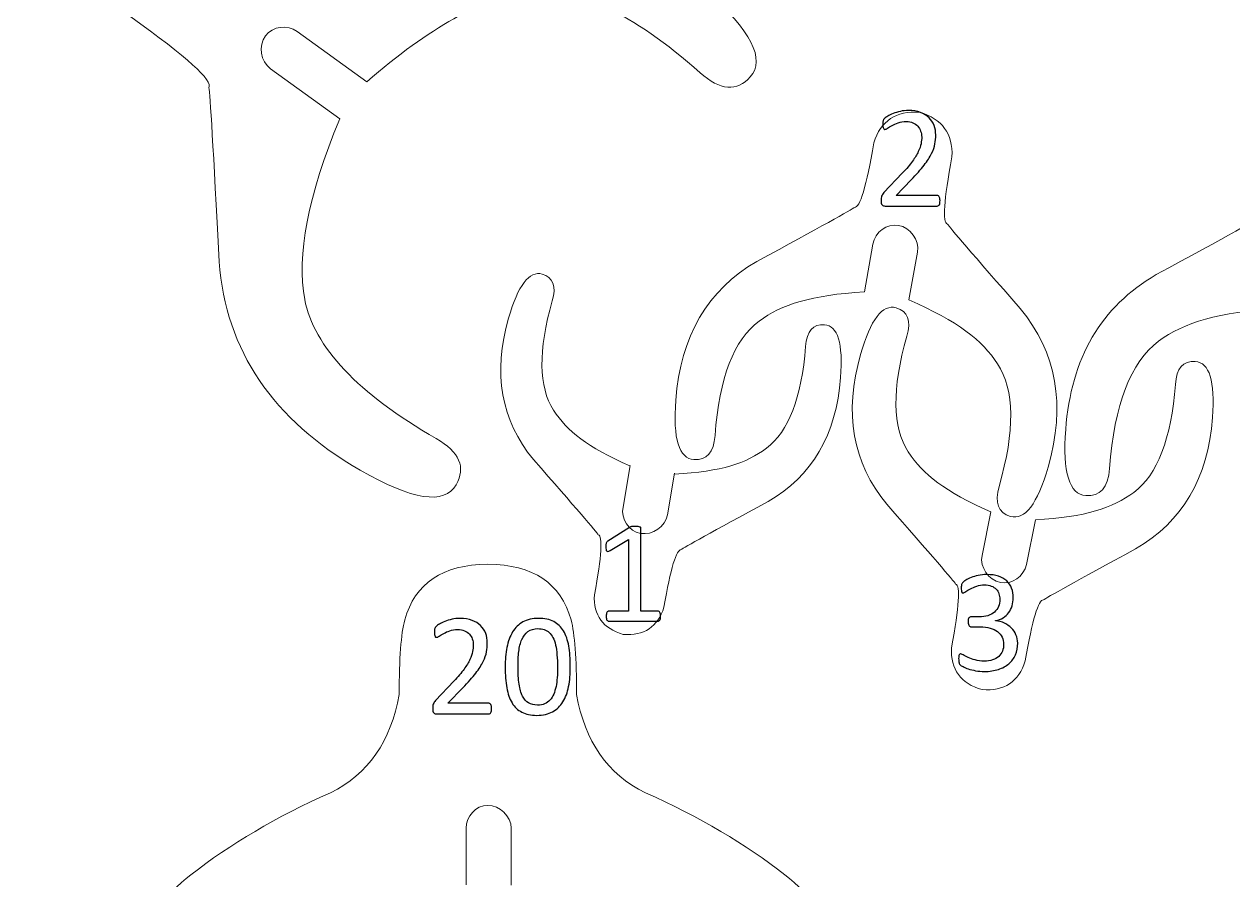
# Model space of a CAD drawing. Header units: inches. Extents: x -2.74 to 3.04, y -4.95 to 0.91.
# Drawn here: x -2.735 to -1.384, y -3.199 to -2.242 of the extents above; entities that cross this region are included whole.
import ezdxf

# ---------------------------------------------------------------- set-up
doc = ezdxf.new("R2010")
doc.units = ezdxf.units.IN
doc.header["$MEASUREMENT"] = 0
doc.layers.add('Layer 1', color=7, linetype='Continuous')

msp = doc.modelspace()

# ---------------------------------------------------------------- linework, layer by layer
at = {"layer": 'Layer 1', "color": 1, "lineweight": 9}
for points, knots in [([(-2.3525, -2.306), (-2.2822, -2.2455), (-2.2226, -2.2121), (-2.1739, -2.2057), (-2.1739, -2.2057), (-2.1199, -2.1986), (-2.0552, -2.2287), (-1.9796, -2.296), (-1.9796, -2.296), (-1.9573, -2.3159), (-1.9386, -2.3175), (-1.9236, -2.3007), (-1.9236, -2.3007), (-1.9062, -2.2811), (-1.9226, -2.2489), (-1.973, -2.2041), (-1.973, -2.2041), (-2.0569, -2.1293), (-2.1473, -2.104), (-2.2441, -2.1281), (-2.2441, -2.1281), (-2.3642, -2.1616), (-2.427, -2.1784), (-2.4323, -2.1787), (-2.4323, -2.1787), (-2.4383, -2.1861), (-2.4726, -2.1668), (-2.5351, -2.121)], [0, 0, 0, 0, 0.142857, 0.142857, 0.142857, 0.142857, 0.285714, 0.285714, 0.285714, 0.285714, 0.428571, 0.428571, 0.428571, 0.428571, 0.571429, 0.571429, 0.571429, 0.571429, 0.714286, 0.714286, 0.714286, 0.714286, 0.857143, 0.857143, 0.857143, 0.857143, 1, 1, 1, 1]), ([(-2.3827, -2.3475), (-2.4183, -2.434), (-2.4312, -2.501), (-2.4218, -2.5495), (-2.4218, -2.5495), (-2.4115, -2.6029), (-2.3624, -2.6549), (-2.2747, -2.7053), (-2.2747, -2.7053), (-2.2487, -2.7202), (-2.2413, -2.7374), (-2.2525, -2.7569), (-2.2525, -2.7569), (-2.2656, -2.7797), (-2.3014, -2.7742), (-2.3598, -2.7406), (-2.3598, -2.7406), (-2.4573, -2.6846), (-2.5099, -2.6069), (-2.5176, -2.5074), (-2.5176, -2.5074), (-2.5238, -2.3828), (-2.5276, -2.318), (-2.529, -2.3129), (-2.529, -2.3129), (-2.524, -2.3048), (-2.5531, -2.2784), (-2.6163, -2.2336)], [0, 0, 0, 0, 0.142857, 0.142857, 0.142857, 0.142857, 0.285714, 0.285714, 0.285714, 0.285714, 0.428571, 0.428571, 0.428571, 0.428571, 0.571429, 0.571429, 0.571429, 0.571429, 0.714286, 0.714286, 0.714286, 0.714286, 0.857143, 0.857143, 0.857143, 0.857143, 1, 1, 1, 1]), ([(-2.3525, -2.306), (-2.3525, -2.306), (-2.4303, -2.25), (-2.4303, -2.25), (-2.4303, -2.25), (-2.4413, -2.2419), (-2.4576, -2.2438), (-2.4656, -2.2548), (-2.4656, -2.2548), (-2.4737, -2.2658), (-2.4712, -2.2834), (-2.4601, -2.2915), (-2.4601, -2.2915), (-2.4601, -2.2915), (-2.3824, -2.3475), (-2.3824, -2.3475)], [0, 0, 0, 0, 0.25, 0.25, 0.25, 0.25, 0.5, 0.5, 0.5, 0.5, 0.75, 0.75, 0.75, 0.75, 1, 1, 1, 1]), ([(-1.7959, -2.5412), (-1.8552, -2.5446), (-1.8886, -2.5552), (-1.9138, -2.5739), (-1.9138, -2.5739), (-1.9418, -2.5946), (-1.9582, -2.6372), (-1.963, -2.7017), (-1.963, -2.7017), (-1.9644, -2.7209), (-1.9723, -2.7299), (-1.9866, -2.7288), (-1.9866, -2.7288), (-2.0033, -2.7276), (-2.0101, -2.7055), (-2.0069, -2.6624), (-2.0069, -2.6624), (-2.0016, -2.5908), (-1.9713, -2.539), (-1.9161, -2.507), (-1.9161, -2.507), (-1.846, -2.469), (-1.8096, -2.4489), (-1.8071, -2.4466), (-1.8071, -2.4466), (-1.801, -2.4473), (-1.7938, -2.4232), (-1.7855, -2.3744)], [0, 0, 0, 0, 0.142857, 0.142857, 0.142857, 0.142857, 0.285714, 0.285714, 0.285714, 0.285714, 0.428571, 0.428571, 0.428571, 0.428571, 0.571429, 0.571429, 0.571429, 0.571429, 0.714286, 0.714286, 0.714286, 0.714286, 0.857143, 0.857143, 0.857143, 0.857143, 1, 1, 1, 1]), ([(-1.3338, -2.5598), (-1.3998, -2.5637), (-1.4391, -2.5755), (-1.4672, -2.5964), (-1.4672, -2.5964), (-1.4983, -2.6195), (-1.5166, -2.667), (-1.5219, -2.7389), (-1.5219, -2.7389), (-1.5235, -2.7602), (-1.5323, -2.7703), (-1.5483, -2.7691), (-1.5483, -2.7691), (-1.5669, -2.7677), (-1.5745, -2.7431), (-1.5709, -2.6951), (-1.5709, -2.6951), (-1.565, -2.6152), (-1.5312, -2.5575), (-1.4697, -2.5219), (-1.4697, -2.5219), (-1.3915, -2.4795), (-1.351, -2.4571), (-1.3482, -2.4546), (-1.3482, -2.4546), (-1.3414, -2.4553), (-1.3334, -2.4285), (-1.3241, -2.3741)], [0, 0, 0, 0, 0.142857, 0.142857, 0.142857, 0.142857, 0.285714, 0.285714, 0.285714, 0.285714, 0.428571, 0.428571, 0.428571, 0.428571, 0.571429, 0.571429, 0.571429, 0.571429, 0.714286, 0.714286, 0.714286, 0.714286, 0.857143, 0.857143, 0.857143, 0.857143, 1, 1, 1, 1]), ([(-1.7462, -2.5501), (-1.6914, -2.574), (-1.6643, -2.5953), (-1.6471, -2.6217), (-1.6471, -2.6217), (-1.628, -2.6509), (-1.6275, -2.6965), (-1.6454, -2.7587), (-1.6454, -2.7587), (-1.6507, -2.7771), (-1.6465, -2.7883), (-1.6326, -2.7923), (-1.6326, -2.7923), (-1.6165, -2.7969), (-1.6025, -2.7785), (-1.5906, -2.7371), (-1.5906, -2.7371), (-1.5706, -2.668), (-1.581, -2.6089), (-1.6217, -2.5598), (-1.6217, -2.5598), (-1.6743, -2.4998), (-1.7013, -2.4683), (-1.703, -2.4653), (-1.703, -2.4653), (-1.7089, -2.4638), (-1.7072, -2.4387), (-1.6981, -2.39)], [0, 0, 0, 0, 0.142857, 0.142857, 0.142857, 0.142857, 0.285714, 0.285714, 0.285714, 0.285714, 0.428571, 0.428571, 0.428571, 0.428571, 0.571429, 0.571429, 0.571429, 0.571429, 0.714286, 0.714286, 0.714286, 0.714286, 0.857143, 0.857143, 0.857143, 0.857143, 1, 1, 1, 1]), ([(-1.7959, -2.5412), (-1.7959, -2.5412), (-1.7864, -2.4876), (-1.7864, -2.4876), (-1.7864, -2.4876), (-1.784, -2.4743), (-1.7712, -2.4644), (-1.7579, -2.4668), (-1.7579, -2.4668), (-1.7446, -2.4691), (-1.7343, -2.4833), (-1.7366, -2.4966), (-1.7366, -2.4966), (-1.7366, -2.4966), (-1.7462, -2.5501), (-1.7462, -2.5501)], [0, 0, 0, 0, 0.25, 0.25, 0.25, 0.25, 0.5, 0.5, 0.5, 0.5, 0.75, 0.75, 0.75, 0.75, 1, 1, 1, 1]), ([(-2.0581, -2.7359), (-2.1065, -2.7147), (-2.1282, -2.6969), (-2.1435, -2.6735), (-2.1435, -2.6735), (-2.1604, -2.6474), (-2.1609, -2.6067), (-2.145, -2.5513), (-2.145, -2.5513), (-2.1402, -2.5349), (-2.144, -2.5249), (-2.1563, -2.5213), (-2.1563, -2.5213), (-2.1707, -2.5172), (-2.1832, -2.5336), (-2.1939, -2.5706), (-2.1939, -2.5706), (-2.2116, -2.6321), (-2.2023, -2.6848), (-2.1661, -2.7286), (-2.1661, -2.7286), (-2.1192, -2.7822), (-2.0951, -2.8102), (-2.0936, -2.8129), (-2.0936, -2.8129), (-2.0884, -2.8142), (-2.0898, -2.8366), (-2.0979, -2.88)], [0, 0, 0, 0, 0.142857, 0.142857, 0.142857, 0.142857, 0.285714, 0.285714, 0.285714, 0.285714, 0.428571, 0.428571, 0.428571, 0.428571, 0.571429, 0.571429, 0.571429, 0.571429, 0.714286, 0.714286, 0.714286, 0.714286, 0.857143, 0.857143, 0.857143, 0.857143, 1, 1, 1, 1]), ([(-1.6546, -2.7873), (-1.7059, -2.7647), (-1.7307, -2.7451), (-1.7469, -2.7202), (-1.7469, -2.7202), (-1.7648, -2.6927), (-1.7654, -2.6495), (-1.7484, -2.5908), (-1.7484, -2.5908), (-1.7434, -2.5734), (-1.7474, -2.5628), (-1.7605, -2.559), (-1.7605, -2.559), (-1.7757, -2.5546), (-1.789, -2.572), (-1.8003, -2.6112), (-1.8003, -2.6112), (-1.8191, -2.6765), (-1.8093, -2.7323), (-1.7708, -2.7787), (-1.7708, -2.7787), (-1.7212, -2.8355), (-1.6956, -2.8652), (-1.694, -2.868), (-1.694, -2.868), (-1.6885, -2.8694), (-1.69, -2.8931), (-1.6986, -2.9392)], [0, 0, 0, 0, 0.142857, 0.142857, 0.142857, 0.142857, 0.285714, 0.285714, 0.285714, 0.285714, 0.428571, 0.428571, 0.428571, 0.428571, 0.571429, 0.571429, 0.571429, 0.571429, 0.714286, 0.714286, 0.714286, 0.714286, 0.857143, 0.857143, 0.857143, 0.857143, 1, 1, 1, 1]), ([(-2.0084, -2.7451), (-1.9551, -2.742), (-1.9282, -2.7329), (-1.9056, -2.7161), (-1.9056, -2.7161), (-1.8807, -2.6976), (-1.8661, -2.6596), (-1.8618, -2.6021), (-1.8618, -2.6021), (-1.8605, -2.585), (-1.8535, -2.577), (-1.8407, -2.5779), (-1.8407, -2.5779), (-1.8258, -2.579), (-1.8198, -2.5988), (-1.8226, -2.6371), (-1.8226, -2.6371), (-1.8274, -2.701), (-1.8544, -2.7472), (-1.9036, -2.7757), (-1.9036, -2.7757), (-1.9661, -2.8096), (-1.9985, -2.8276), (-2.0008, -2.8295), (-2.0008, -2.8295), (-2.0062, -2.8289), (-2.0126, -2.8504), (-2.0201, -2.894)], [0, 0, 0, 0, 0.142857, 0.142857, 0.142857, 0.142857, 0.285714, 0.285714, 0.285714, 0.285714, 0.428571, 0.428571, 0.428571, 0.428571, 0.571429, 0.571429, 0.571429, 0.571429, 0.714286, 0.714286, 0.714286, 0.714286, 0.857143, 0.857143, 0.857143, 0.857143, 1, 1, 1, 1]), ([(-1.6048, -2.7962), (-1.5484, -2.793), (-1.5187, -2.7832), (-1.4948, -2.7654), (-1.4948, -2.7654), (-1.4683, -2.7458), (-1.4529, -2.7055), (-1.4483, -2.6446), (-1.4483, -2.6446), (-1.447, -2.6265), (-1.4395, -2.618), (-1.426, -2.619), (-1.426, -2.619), (-1.4102, -2.6202), (-1.4038, -2.6411), (-1.4068, -2.6817), (-1.4068, -2.6817), (-1.4118, -2.7495), (-1.4405, -2.7984), (-1.4927, -2.8286), (-1.4927, -2.8286), (-1.5589, -2.8646), (-1.5932, -2.8836), (-1.5957, -2.8857), (-1.5957, -2.8857), (-1.6014, -2.885), (-1.6082, -2.9078), (-1.6161, -2.954)], [0, 0, 0, 0, 0.142857, 0.142857, 0.142857, 0.142857, 0.285714, 0.285714, 0.285714, 0.285714, 0.428571, 0.428571, 0.428571, 0.428571, 0.571429, 0.571429, 0.571429, 0.571429, 0.714286, 0.714286, 0.714286, 0.714286, 0.857143, 0.857143, 0.857143, 0.857143, 1, 1, 1, 1]), ([(-2.058, -2.7353), (-2.058, -2.7353), (-2.0659, -2.782), (-2.0659, -2.782), (-2.0659, -2.782), (-2.0683, -2.7953), (-2.0596, -2.809), (-2.0463, -2.8113), (-2.0463, -2.8113), (-2.033, -2.8136), (-2.0185, -2.8038), (-2.0161, -2.7905), (-2.0161, -2.7905), (-2.0161, -2.7905), (-2.0082, -2.7438), (-2.0082, -2.7438)], [0, 0, 0, 0, 0.25, 0.25, 0.25, 0.25, 0.5, 0.5, 0.5, 0.5, 0.75, 0.75, 0.75, 0.75, 1, 1, 1, 1]), ([(-1.6048, -2.7962), (-1.6048, -2.7962), (-1.6149, -2.8461), (-1.6149, -2.8461), (-1.6149, -2.8461), (-1.6176, -2.8593), (-1.6306, -2.869), (-1.6439, -2.8663), (-1.6439, -2.8663), (-1.6571, -2.8637), (-1.6671, -2.8493), (-1.6645, -2.836), (-1.6645, -2.836), (-1.6645, -2.836), (-1.6546, -2.7873), (-1.6546, -2.7873)], [0, 0, 0, 0, 0.25, 0.25, 0.25, 0.25, 0.5, 0.5, 0.5, 0.5, 0.75, 0.75, 0.75, 0.75, 1, 1, 1, 1]), ([(-2.3162, -2.9915), (-2.3162, -2.9512), (-2.3141, -2.9234), (-2.3099, -2.9082), (-2.3099, -2.9082), (-2.2986, -2.8672), (-2.2678, -2.8464), (-2.217, -2.8457)], [0, 0, 0, 0, 0.5, 0.5, 0.5, 0.5, 1, 1, 1, 1]), ([(-2.1178, -2.9915), (-2.1178, -2.9512), (-2.1198, -2.9234), (-2.124, -2.9082), (-2.124, -2.9082), (-2.1353, -2.8672), (-2.1661, -2.8464), (-2.217, -2.8457)], [0, 0, 0, 0, 0.5, 0.5, 0.5, 0.5, 1, 1, 1, 1]), ([(-2.549, -3.1932), (-2.5054, -3.159), (-2.4535, -3.1285), (-2.393, -3.1014), (-2.393, -3.1014), (-2.3508, -3.0805), (-2.3252, -3.0438), (-2.3162, -2.9915)], [0, 0, 0, 0, 0.5, 0.5, 0.5, 0.5, 1, 1, 1, 1]), ([(-1.885, -3.1932), (-1.9285, -3.159), (-1.9805, -3.1285), (-2.0409, -3.1014), (-2.0409, -3.1014), (-2.0832, -3.0805), (-2.1088, -3.0438), (-2.1178, -2.9915)], [0, 0, 0, 0, 0.5, 0.5, 0.5, 0.5, 1, 1, 1, 1]), ([(-2.2414, -3.2046), (-2.2414, -3.2046), (-2.2414, -3.1412), (-2.2414, -3.1412), (-2.2414, -3.1412), (-2.2415, -3.1277), (-2.2306, -3.1157), (-2.2171, -3.1156), (-2.2171, -3.1156), (-2.2036, -3.1156), (-2.191, -3.1277), (-2.1909, -3.1412), (-2.1909, -3.1412), (-2.1909, -3.1412), (-2.1909, -3.2048), (-2.1909, -3.2048)], [0, 0, 0, 0, 0.25, 0.25, 0.25, 0.25, 0.5, 0.5, 0.5, 0.5, 0.75, 0.75, 0.75, 0.75, 1, 1, 1, 1]), ([(-2.4792, -4.5649), (-2.58, -4.413), (-2.6514, -4.2314), (-2.6934, -4.0201), (-2.6934, -4.0201), (-2.7355, -3.8088), (-2.7334, -3.6196), (-2.6873, -3.4525), (-2.6873, -3.4525), (-2.6517, -3.3233), (-2.6056, -3.2369), (-2.549, -3.1932)], [0, 0, 0, 0, 0.333333, 0.333333, 0.333333, 0.333333, 0.666667, 0.666667, 0.666667, 0.666667, 1, 1, 1, 1]), ([(-1.9547, -4.5649), (-1.854, -4.413), (-1.7826, -4.2314), (-1.7405, -4.0201), (-1.7405, -4.0201), (-1.6985, -3.8088), (-1.7005, -3.6196), (-1.7466, -3.4525), (-1.7466, -3.4525), (-1.7822, -3.3233), (-1.8284, -3.2369), (-1.885, -3.1932)], [0, 0, 0, 0, 0.333333, 0.333333, 0.333333, 0.333333, 0.666667, 0.666667, 0.666667, 0.666667, 1, 1, 1, 1])]:
    msp.add_open_spline(points, degree=3, knots=knots, dxfattribs=at)
for points in [[(-1.7855, -2.3744), (-1.7776, -2.3497), (-1.7606, -2.3384), (-1.7343, -2.3403)], [(-1.6981, -2.39), (-1.6969, -2.3642), (-1.709, -2.3476), (-1.7343, -2.3403)], [(-2.0979, -2.88), (-2.099, -2.903), (-2.0883, -2.9178), (-2.0657, -2.9243)], [(-2.0201, -2.894), (-2.0271, -2.9159), (-2.0423, -2.9261), (-2.0657, -2.9243)], [(-1.6986, -2.9392), (-1.6998, -2.9636), (-1.6884, -2.9792), (-1.6644, -2.9861)], [(-1.6161, -2.954), (-1.6235, -2.9773), (-1.6396, -2.988), (-1.6644, -2.9861)]]:
    msp.add_open_spline(points, degree=3, dxfattribs=at)
at = {"layer": 'Layer 1'}
for points, knots in [([(-1.7114, -2.4391), (-1.7114, -2.44), (-1.7115, -2.4409), (-1.7116, -2.4417), (-1.7116, -2.4417), (-1.7117, -2.4424), (-1.7119, -2.4431), (-1.7122, -2.4436), (-1.7122, -2.4436), (-1.7124, -2.4441), (-1.7127, -2.4445), (-1.7132, -2.4447), (-1.7132, -2.4447), (-1.7136, -2.445), (-1.714, -2.4451), (-1.7145, -2.4451), (-1.7145, -2.4451), (-1.7145, -2.4451), (-1.7727, -2.4451), (-1.7727, -2.4451), (-1.7727, -2.4451), (-1.7734, -2.4451), (-1.7741, -2.445), (-1.7747, -2.4448), (-1.7747, -2.4448), (-1.7752, -2.4446), (-1.7757, -2.4443), (-1.7762, -2.4439), (-1.7762, -2.4439), (-1.7766, -2.4434), (-1.7769, -2.4428), (-1.7771, -2.442), (-1.7771, -2.442), (-1.7772, -2.4412), (-1.7773, -2.4402), (-1.7773, -2.439), (-1.7773, -2.439), (-1.7773, -2.4379), (-1.7773, -2.437), (-1.7772, -2.4362), (-1.7772, -2.4362), (-1.7771, -2.4353), (-1.7769, -2.4346), (-1.7767, -2.434), (-1.7767, -2.434), (-1.7764, -2.4334), (-1.7761, -2.4327), (-1.7757, -2.4321), (-1.7757, -2.4321), (-1.7752, -2.4315), (-1.7747, -2.4308), (-1.7741, -2.4301), (-1.7741, -2.4301), (-1.7741, -2.4301), (-1.7536, -2.4085), (-1.7536, -2.4085), (-1.7536, -2.4085), (-1.7489, -2.4035), (-1.7451, -2.399), (-1.7423, -2.395), (-1.7423, -2.395), (-1.7394, -2.3911), (-1.7372, -2.3875), (-1.7357, -2.3842), (-1.7357, -2.3842), (-1.7342, -2.381), (-1.7331, -2.378), (-1.7327, -2.3754), (-1.7327, -2.3754), (-1.7322, -2.3727), (-1.7319, -2.3702), (-1.7319, -2.3679), (-1.7319, -2.3679), (-1.7319, -2.3655), (-1.7323, -2.3633), (-1.7331, -2.3612), (-1.7331, -2.3612), (-1.7338, -2.3592), (-1.7349, -2.3573), (-1.7364, -2.3557), (-1.7364, -2.3557), (-1.7378, -2.3542), (-1.7396, -2.3529), (-1.7418, -2.352), (-1.7418, -2.352), (-1.7439, -2.3511), (-1.7464, -2.3506), (-1.7492, -2.3506), (-1.7492, -2.3506), (-1.7526, -2.3506), (-1.7555, -2.3511), (-1.7582, -2.352), (-1.7582, -2.352), (-1.7608, -2.3529), (-1.7631, -2.3539), (-1.7651, -2.355), (-1.7651, -2.355), (-1.7671, -2.3561), (-1.7687, -2.3571), (-1.7701, -2.358), (-1.7701, -2.358), (-1.7714, -2.3589), (-1.7724, -2.3594), (-1.773, -2.3594), (-1.773, -2.3594), (-1.7734, -2.3594), (-1.7737, -2.3593), (-1.774, -2.3591), (-1.774, -2.3591), (-1.7743, -2.3589), (-1.7746, -2.3585), (-1.7748, -2.358), (-1.7748, -2.358), (-1.775, -2.3575), (-1.7751, -2.3569), (-1.7752, -2.3561), (-1.7752, -2.3561), (-1.7753, -2.3553), (-1.7754, -2.3543), (-1.7754, -2.3531), (-1.7754, -2.3531), (-1.7754, -2.3523), (-1.7754, -2.3516), (-1.7753, -2.351), (-1.7753, -2.351), (-1.7752, -2.3504), (-1.7751, -2.3499), (-1.775, -2.3495), (-1.775, -2.3495), (-1.7749, -2.349), (-1.7747, -2.3486), (-1.7745, -2.3483), (-1.7745, -2.3483), (-1.7743, -2.3479), (-1.7738, -2.3474), (-1.7732, -2.3468), (-1.7732, -2.3468), (-1.7725, -2.3463), (-1.7714, -2.3455), (-1.7698, -2.3445), (-1.7698, -2.3445), (-1.7682, -2.3435), (-1.7662, -2.3426), (-1.7638, -2.3416), (-1.7638, -2.3416), (-1.7614, -2.3407), (-1.7587, -2.3399), (-1.7558, -2.3392), (-1.7558, -2.3392), (-1.7529, -2.3386), (-1.7499, -2.3382), (-1.7467, -2.3382), (-1.7467, -2.3382), (-1.7416, -2.3382), (-1.7371, -2.339), (-1.7333, -2.3404), (-1.7333, -2.3404), (-1.7294, -2.3419), (-1.7263, -2.3438), (-1.7237, -2.3463), (-1.7237, -2.3463), (-1.7212, -2.3488), (-1.7193, -2.3517), (-1.7181, -2.355), (-1.7181, -2.355), (-1.7168, -2.3583), (-1.7162, -2.3619), (-1.7162, -2.3656), (-1.7162, -2.3656), (-1.7162, -2.369), (-1.7165, -2.3723), (-1.7171, -2.3757), (-1.7171, -2.3757), (-1.7177, -2.379), (-1.719, -2.3826), (-1.7209, -2.3865), (-1.7209, -2.3865), (-1.7228, -2.3904), (-1.7256, -2.3947), (-1.7292, -2.3994), (-1.7292, -2.3994), (-1.7329, -2.4042), (-1.7377, -2.4096), (-1.7437, -2.4158), (-1.7437, -2.4158), (-1.7437, -2.4158), (-1.7604, -2.4332), (-1.7604, -2.4332), (-1.7604, -2.4332), (-1.7604, -2.4332), (-1.7146, -2.4332), (-1.7146, -2.4332), (-1.7146, -2.4332), (-1.7142, -2.4332), (-1.7137, -2.4334), (-1.7133, -2.4336), (-1.7133, -2.4336), (-1.7129, -2.4338), (-1.7126, -2.4342), (-1.7123, -2.4347), (-1.7123, -2.4347), (-1.712, -2.4352), (-1.7117, -2.4358), (-1.7116, -2.4365), (-1.7116, -2.4365), (-1.7115, -2.4372), (-1.7114, -2.4381), (-1.7114, -2.4391)], [0, 0, 0, 0, 0.019231, 0.019231, 0.019231, 0.019231, 0.038462, 0.038462, 0.038462, 0.038462, 0.057692, 0.057692, 0.057692, 0.057692, 0.076923, 0.076923, 0.076923, 0.076923, 0.096154, 0.096154, 0.096154, 0.096154, 0.115385, 0.115385, 0.115385, 0.115385, 0.134615, 0.134615, 0.134615, 0.134615, 0.153846, 0.153846, 0.153846, 0.153846, 0.173077, 0.173077, 0.173077, 0.173077, 0.192308, 0.192308, 0.192308, 0.192308, 0.211538, 0.211538, 0.211538, 0.211538, 0.230769, 0.230769, 0.230769, 0.230769, 0.25, 0.25, 0.25, 0.25, 0.269231, 0.269231, 0.269231, 0.269231, 0.288462, 0.288462, 0.288462, 0.288462, 0.307692, 0.307692, 0.307692, 0.307692, 0.326923, 0.326923, 0.326923, 0.326923, 0.346154, 0.346154, 0.346154, 0.346154, 0.365385, 0.365385, 0.365385, 0.365385, 0.384615, 0.384615, 0.384615, 0.384615, 0.403846, 0.403846, 0.403846, 0.403846, 0.423077, 0.423077, 0.423077, 0.423077, 0.442308, 0.442308, 0.442308, 0.442308, 0.461538, 0.461538, 0.461538, 0.461538, 0.480769, 0.480769, 0.480769, 0.480769, 0.5, 0.5, 0.5, 0.5, 0.519231, 0.519231, 0.519231, 0.519231, 0.538462, 0.538462, 0.538462, 0.538462, 0.557692, 0.557692, 0.557692, 0.557692, 0.576923, 0.576923, 0.576923, 0.576923, 0.596154, 0.596154, 0.596154, 0.596154, 0.615385, 0.615385, 0.615385, 0.615385, 0.634615, 0.634615, 0.634615, 0.634615, 0.653846, 0.653846, 0.653846, 0.653846, 0.673077, 0.673077, 0.673077, 0.673077, 0.692308, 0.692308, 0.692308, 0.692308, 0.711538, 0.711538, 0.711538, 0.711538, 0.730769, 0.730769, 0.730769, 0.730769, 0.75, 0.75, 0.75, 0.75, 0.769231, 0.769231, 0.769231, 0.769231, 0.788462, 0.788462, 0.788462, 0.788462, 0.807692, 0.807692, 0.807692, 0.807692, 0.826923, 0.826923, 0.826923, 0.826923, 0.846154, 0.846154, 0.846154, 0.846154, 0.865385, 0.865385, 0.865385, 0.865385, 0.884615, 0.884615, 0.884615, 0.884615, 0.903846, 0.903846, 0.903846, 0.903846, 0.923077, 0.923077, 0.923077, 0.923077, 0.942308, 0.942308, 0.942308, 0.942308, 0.961538, 0.961538, 0.961538, 0.961538, 0.980769, 0.980769, 0.980769, 0.980769, 1, 1, 1, 1]), ([(-2.0239, -2.9041), (-2.0239, -2.9051), (-2.0239, -2.906), (-2.0241, -2.9067), (-2.0241, -2.9067), (-2.0243, -2.9074), (-2.0245, -2.9079), (-2.0247, -2.9084), (-2.0247, -2.9084), (-2.025, -2.9088), (-2.0253, -2.9091), (-2.0257, -2.9093), (-2.0257, -2.9093), (-2.0261, -2.9095), (-2.0264, -2.9096), (-2.0268, -2.9096), (-2.0268, -2.9096), (-2.0268, -2.9096), (-2.0818, -2.9096), (-2.0818, -2.9096), (-2.0818, -2.9096), (-2.0822, -2.9096), (-2.0825, -2.9095), (-2.0829, -2.9093), (-2.0829, -2.9093), (-2.0832, -2.9091), (-2.0835, -2.9088), (-2.0838, -2.9084), (-2.0838, -2.9084), (-2.0841, -2.9079), (-2.0843, -2.9074), (-2.0845, -2.9067), (-2.0845, -2.9067), (-2.0847, -2.906), (-2.0847, -2.9051), (-2.0847, -2.9041), (-2.0847, -2.9041), (-2.0847, -2.9031), (-2.0847, -2.9022), (-2.0845, -2.9016), (-2.0845, -2.9016), (-2.0843, -2.9009), (-2.0841, -2.9003), (-2.0839, -2.8998), (-2.0839, -2.8998), (-2.0836, -2.8993), (-2.0833, -2.899), (-2.083, -2.8987), (-2.083, -2.8987), (-2.0826, -2.8985), (-2.0822, -2.8984), (-2.0818, -2.8984), (-2.0818, -2.8984), (-2.0818, -2.8984), (-2.0598, -2.8984), (-2.0598, -2.8984), (-2.0598, -2.8984), (-2.0598, -2.8984), (-2.0598, -2.8183), (-2.0598, -2.8183), (-2.0598, -2.8183), (-2.0598, -2.8183), (-2.0802, -2.8304), (-2.0802, -2.8304), (-2.0802, -2.8304), (-2.0812, -2.831), (-2.082, -2.8313), (-2.0827, -2.8314), (-2.0827, -2.8314), (-2.0833, -2.8315), (-2.0838, -2.8314), (-2.0842, -2.831), (-2.0842, -2.831), (-2.0846, -2.8307), (-2.0848, -2.8301), (-2.0849, -2.8293), (-2.0849, -2.8293), (-2.0851, -2.8285), (-2.0851, -2.8274), (-2.0851, -2.8262), (-2.0851, -2.8262), (-2.0851, -2.8253), (-2.0851, -2.8245), (-2.085, -2.8238), (-2.085, -2.8238), (-2.0849, -2.8232), (-2.0848, -2.8226), (-2.0847, -2.8222), (-2.0847, -2.8222), (-2.0845, -2.8218), (-2.0842, -2.8214), (-2.084, -2.8211), (-2.084, -2.8211), (-2.0837, -2.8207), (-2.0833, -2.8204), (-2.0828, -2.8201), (-2.0828, -2.8201), (-2.0828, -2.8201), (-2.0585, -2.8046), (-2.0585, -2.8046), (-2.0585, -2.8046), (-2.0583, -2.8044), (-2.0581, -2.8042), (-2.0577, -2.8041), (-2.0577, -2.8041), (-2.0574, -2.804), (-2.057, -2.8039), (-2.0565, -2.8038), (-2.0565, -2.8038), (-2.056, -2.8037), (-2.0554, -2.8036), (-2.0548, -2.8036), (-2.0548, -2.8036), (-2.0541, -2.8036), (-2.0533, -2.8036), (-2.0524, -2.8036), (-2.0524, -2.8036), (-2.0511, -2.8036), (-2.05, -2.8036), (-2.0491, -2.8037), (-2.0491, -2.8037), (-2.0482, -2.8038), (-2.0476, -2.804), (-2.0471, -2.8042), (-2.0471, -2.8042), (-2.0466, -2.8044), (-2.0462, -2.8046), (-2.0461, -2.8049), (-2.0461, -2.8049), (-2.0459, -2.8052), (-2.0458, -2.8055), (-2.0458, -2.8059), (-2.0458, -2.8059), (-2.0458, -2.8059), (-2.0458, -2.8984), (-2.0458, -2.8984), (-2.0458, -2.8984), (-2.0458, -2.8984), (-2.0268, -2.8984), (-2.0268, -2.8984), (-2.0268, -2.8984), (-2.0264, -2.8984), (-2.0259, -2.8985), (-2.0256, -2.8987), (-2.0256, -2.8987), (-2.0252, -2.899), (-2.0249, -2.8993), (-2.0246, -2.8998), (-2.0246, -2.8998), (-2.0244, -2.9003), (-2.0242, -2.9009), (-2.0241, -2.9016), (-2.0241, -2.9016), (-2.0239, -2.9022), (-2.0239, -2.9031), (-2.0239, -2.9041)], [0, 0, 0, 0, 0.025641, 0.025641, 0.025641, 0.025641, 0.051282, 0.051282, 0.051282, 0.051282, 0.076923, 0.076923, 0.076923, 0.076923, 0.102564, 0.102564, 0.102564, 0.102564, 0.128205, 0.128205, 0.128205, 0.128205, 0.153846, 0.153846, 0.153846, 0.153846, 0.179487, 0.179487, 0.179487, 0.179487, 0.205128, 0.205128, 0.205128, 0.205128, 0.230769, 0.230769, 0.230769, 0.230769, 0.25641, 0.25641, 0.25641, 0.25641, 0.282051, 0.282051, 0.282051, 0.282051, 0.307692, 0.307692, 0.307692, 0.307692, 0.333333, 0.333333, 0.333333, 0.333333, 0.358974, 0.358974, 0.358974, 0.358974, 0.384615, 0.384615, 0.384615, 0.384615, 0.410256, 0.410256, 0.410256, 0.410256, 0.435897, 0.435897, 0.435897, 0.435897, 0.461538, 0.461538, 0.461538, 0.461538, 0.487179, 0.487179, 0.487179, 0.487179, 0.512821, 0.512821, 0.512821, 0.512821, 0.538462, 0.538462, 0.538462, 0.538462, 0.564103, 0.564103, 0.564103, 0.564103, 0.589744, 0.589744, 0.589744, 0.589744, 0.615385, 0.615385, 0.615385, 0.615385, 0.641026, 0.641026, 0.641026, 0.641026, 0.666667, 0.666667, 0.666667, 0.666667, 0.692308, 0.692308, 0.692308, 0.692308, 0.717949, 0.717949, 0.717949, 0.717949, 0.74359, 0.74359, 0.74359, 0.74359, 0.769231, 0.769231, 0.769231, 0.769231, 0.794872, 0.794872, 0.794872, 0.794872, 0.820513, 0.820513, 0.820513, 0.820513, 0.846154, 0.846154, 0.846154, 0.846154, 0.871795, 0.871795, 0.871795, 0.871795, 0.897436, 0.897436, 0.897436, 0.897436, 0.923077, 0.923077, 0.923077, 0.923077, 0.948718, 0.948718, 0.948718, 0.948718, 0.974359, 0.974359, 0.974359, 0.974359, 1, 1, 1, 1]), ([(-1.6246, -2.9341), (-1.6246, -2.9389), (-1.6255, -2.9433), (-1.6272, -2.9472), (-1.6272, -2.9472), (-1.6289, -2.9511), (-1.6313, -2.9544), (-1.6344, -2.9571), (-1.6344, -2.9571), (-1.6376, -2.9599), (-1.6415, -2.962), (-1.6461, -2.9635), (-1.6461, -2.9635), (-1.6507, -2.965), (-1.6559, -2.9658), (-1.6617, -2.9658), (-1.6617, -2.9658), (-1.6652, -2.9658), (-1.6685, -2.9655), (-1.6716, -2.9649), (-1.6716, -2.9649), (-1.6746, -2.9643), (-1.6774, -2.9637), (-1.6798, -2.9629), (-1.6798, -2.9629), (-1.6821, -2.9621), (-1.6841, -2.9613), (-1.6857, -2.9604), (-1.6857, -2.9604), (-1.6873, -2.9596), (-1.6883, -2.959), (-1.6886, -2.9586), (-1.6886, -2.9586), (-1.6891, -2.9582), (-1.6894, -2.9579), (-1.6896, -2.9575), (-1.6896, -2.9575), (-1.6898, -2.9571), (-1.69, -2.9566), (-1.6902, -2.9561), (-1.6902, -2.9561), (-1.6903, -2.9555), (-1.6905, -2.9549), (-1.6905, -2.9541), (-1.6905, -2.9541), (-1.6906, -2.9533), (-1.6906, -2.9523), (-1.6906, -2.9512), (-1.6906, -2.9512), (-1.6906, -2.9492), (-1.6905, -2.9479), (-1.6901, -2.9471), (-1.6901, -2.9471), (-1.6897, -2.9464), (-1.6892, -2.946), (-1.6885, -2.946), (-1.6885, -2.946), (-1.688, -2.946), (-1.687, -2.9464), (-1.6856, -2.9473), (-1.6856, -2.9473), (-1.6841, -2.9482), (-1.6823, -2.9491), (-1.68, -2.9501), (-1.68, -2.9501), (-1.6778, -2.9511), (-1.6751, -2.9521), (-1.6721, -2.9529), (-1.6721, -2.9529), (-1.6691, -2.9538), (-1.6658, -2.9542), (-1.6621, -2.9542), (-1.6621, -2.9542), (-1.6585, -2.9542), (-1.6554, -2.9537), (-1.6526, -2.9528), (-1.6526, -2.9528), (-1.6499, -2.9519), (-1.6476, -2.9506), (-1.6458, -2.9489), (-1.6458, -2.9489), (-1.644, -2.9472), (-1.6426, -2.9452), (-1.6417, -2.9429), (-1.6417, -2.9429), (-1.6407, -2.9406), (-1.6403, -2.9381), (-1.6403, -2.9354), (-1.6403, -2.9354), (-1.6403, -2.9324), (-1.6409, -2.9297), (-1.642, -2.9274), (-1.642, -2.9274), (-1.6432, -2.925), (-1.6449, -2.9229), (-1.6471, -2.9212), (-1.6471, -2.9212), (-1.6494, -2.9194), (-1.6522, -2.9181), (-1.6555, -2.9172), (-1.6555, -2.9172), (-1.6587, -2.9162), (-1.6625, -2.9158), (-1.6666, -2.9158), (-1.6666, -2.9158), (-1.6666, -2.9158), (-1.6766, -2.9158), (-1.6766, -2.9158), (-1.6766, -2.9158), (-1.6771, -2.9158), (-1.6775, -2.9157), (-1.6779, -2.9155), (-1.6779, -2.9155), (-1.6783, -2.9153), (-1.6787, -2.915), (-1.679, -2.9146), (-1.679, -2.9146), (-1.6793, -2.9141), (-1.6795, -2.9136), (-1.6797, -2.9129), (-1.6797, -2.9129), (-1.6799, -2.9122), (-1.68, -2.9112), (-1.68, -2.9101), (-1.68, -2.9101), (-1.68, -2.9091), (-1.6799, -2.9082), (-1.6798, -2.9075), (-1.6798, -2.9075), (-1.6796, -2.9069), (-1.6794, -2.9063), (-1.6791, -2.9059), (-1.6791, -2.9059), (-1.6788, -2.9055), (-1.6784, -2.9052), (-1.678, -2.905), (-1.678, -2.905), (-1.6776, -2.9048), (-1.6772, -2.9047), (-1.6767, -2.9047), (-1.6767, -2.9047), (-1.6767, -2.9047), (-1.6675, -2.9047), (-1.6675, -2.9047), (-1.6675, -2.9047), (-1.664, -2.9047), (-1.6608, -2.9043), (-1.6579, -2.9034), (-1.6579, -2.9034), (-1.6551, -2.9024), (-1.6526, -2.9011), (-1.6506, -2.8994), (-1.6506, -2.8994), (-1.6487, -2.8976), (-1.6471, -2.8956), (-1.6461, -2.8931), (-1.6461, -2.8931), (-1.645, -2.8907), (-1.6445, -2.888), (-1.6445, -2.885), (-1.6445, -2.885), (-1.6445, -2.8829), (-1.6449, -2.8808), (-1.6456, -2.8788), (-1.6456, -2.8788), (-1.6463, -2.8768), (-1.6473, -2.8751), (-1.6487, -2.8736), (-1.6487, -2.8736), (-1.6501, -2.8722), (-1.652, -2.871), (-1.6541, -2.8702), (-1.6541, -2.8702), (-1.6563, -2.8693), (-1.6589, -2.8689), (-1.6618, -2.8689), (-1.6618, -2.8689), (-1.6649, -2.8689), (-1.6678, -2.8694), (-1.6704, -2.8704), (-1.6704, -2.8704), (-1.6731, -2.8713), (-1.6754, -2.8723), (-1.6775, -2.8734), (-1.6775, -2.8734), (-1.6795, -2.8745), (-1.6812, -2.8755), (-1.6826, -2.8764), (-1.6826, -2.8764), (-1.684, -2.8774), (-1.6849, -2.8779), (-1.6855, -2.8779), (-1.6855, -2.8779), (-1.6858, -2.8779), (-1.6862, -2.8778), (-1.6865, -2.8777), (-1.6865, -2.8777), (-1.6868, -2.8775), (-1.687, -2.8773), (-1.6872, -2.8769), (-1.6872, -2.8769), (-1.6874, -2.8764), (-1.6875, -2.8759), (-1.6876, -2.8751), (-1.6876, -2.8751), (-1.6877, -2.8744), (-1.6877, -2.8734), (-1.6877, -2.8722), (-1.6877, -2.8722), (-1.6877, -2.8714), (-1.6877, -2.8707), (-1.6876, -2.8701), (-1.6876, -2.8701), (-1.6876, -2.8695), (-1.6875, -2.8689), (-1.6873, -2.8685), (-1.6873, -2.8685), (-1.6871, -2.868), (-1.687, -2.8676), (-1.6868, -2.8672), (-1.6868, -2.8672), (-1.6865, -2.8668), (-1.6862, -2.8664), (-1.6856, -2.8659), (-1.6856, -2.8659), (-1.6851, -2.8654), (-1.6841, -2.8646), (-1.6825, -2.8636), (-1.6825, -2.8636), (-1.681, -2.8627), (-1.679, -2.8617), (-1.6767, -2.8607), (-1.6767, -2.8607), (-1.6744, -2.8598), (-1.6717, -2.859), (-1.6687, -2.8583), (-1.6687, -2.8583), (-1.6657, -2.8577), (-1.6625, -2.8574), (-1.659, -2.8574), (-1.659, -2.8574), (-1.6541, -2.8574), (-1.6498, -2.858), (-1.6461, -2.8592), (-1.6461, -2.8592), (-1.6425, -2.8605), (-1.6394, -2.8622), (-1.6369, -2.8645), (-1.6369, -2.8645), (-1.6344, -2.8668), (-1.6326, -2.8695), (-1.6314, -2.8727), (-1.6314, -2.8727), (-1.6301, -2.8759), (-1.6295, -2.8794), (-1.6295, -2.8832), (-1.6295, -2.8832), (-1.6295, -2.8866), (-1.63, -2.8896), (-1.6308, -2.8925), (-1.6308, -2.8925), (-1.6317, -2.8953), (-1.633, -2.8979), (-1.6347, -2.9001), (-1.6347, -2.9001), (-1.6363, -2.9022), (-1.6384, -2.9041), (-1.6408, -2.9057), (-1.6408, -2.9057), (-1.6433, -2.9072), (-1.6461, -2.9083), (-1.6493, -2.9089), (-1.6493, -2.9089), (-1.6493, -2.9089), (-1.6493, -2.9091), (-1.6493, -2.9091), (-1.6493, -2.9091), (-1.6457, -2.9094), (-1.6423, -2.9103), (-1.6393, -2.9118), (-1.6393, -2.9118), (-1.6363, -2.9132), (-1.6337, -2.915), (-1.6316, -2.9172), (-1.6316, -2.9172), (-1.6294, -2.9194), (-1.6277, -2.9219), (-1.6265, -2.9248), (-1.6265, -2.9248), (-1.6253, -2.9277), (-1.6246, -2.9308), (-1.6246, -2.9341)], [0, 0, 0, 0, 0.013699, 0.013699, 0.013699, 0.013699, 0.027397, 0.027397, 0.027397, 0.027397, 0.041096, 0.041096, 0.041096, 0.041096, 0.054795, 0.054795, 0.054795, 0.054795, 0.068493, 0.068493, 0.068493, 0.068493, 0.082192, 0.082192, 0.082192, 0.082192, 0.09589, 0.09589, 0.09589, 0.09589, 0.109589, 0.109589, 0.109589, 0.109589, 0.123288, 0.123288, 0.123288, 0.123288, 0.136986, 0.136986, 0.136986, 0.136986, 0.150685, 0.150685, 0.150685, 0.150685, 0.164384, 0.164384, 0.164384, 0.164384, 0.178082, 0.178082, 0.178082, 0.178082, 0.191781, 0.191781, 0.191781, 0.191781, 0.205479, 0.205479, 0.205479, 0.205479, 0.219178, 0.219178, 0.219178, 0.219178, 0.232877, 0.232877, 0.232877, 0.232877, 0.246575, 0.246575, 0.246575, 0.246575, 0.260274, 0.260274, 0.260274, 0.260274, 0.273973, 0.273973, 0.273973, 0.273973, 0.287671, 0.287671, 0.287671, 0.287671, 0.30137, 0.30137, 0.30137, 0.30137, 0.315068, 0.315068, 0.315068, 0.315068, 0.328767, 0.328767, 0.328767, 0.328767, 0.342466, 0.342466, 0.342466, 0.342466, 0.356164, 0.356164, 0.356164, 0.356164, 0.369863, 0.369863, 0.369863, 0.369863, 0.383562, 0.383562, 0.383562, 0.383562, 0.39726, 0.39726, 0.39726, 0.39726, 0.410959, 0.410959, 0.410959, 0.410959, 0.424658, 0.424658, 0.424658, 0.424658, 0.438356, 0.438356, 0.438356, 0.438356, 0.452055, 0.452055, 0.452055, 0.452055, 0.465753, 0.465753, 0.465753, 0.465753, 0.479452, 0.479452, 0.479452, 0.479452, 0.493151, 0.493151, 0.493151, 0.493151, 0.506849, 0.506849, 0.506849, 0.506849, 0.520548, 0.520548, 0.520548, 0.520548, 0.534247, 0.534247, 0.534247, 0.534247, 0.547945, 0.547945, 0.547945, 0.547945, 0.561644, 0.561644, 0.561644, 0.561644, 0.575342, 0.575342, 0.575342, 0.575342, 0.589041, 0.589041, 0.589041, 0.589041, 0.60274, 0.60274, 0.60274, 0.60274, 0.616438, 0.616438, 0.616438, 0.616438, 0.630137, 0.630137, 0.630137, 0.630137, 0.643836, 0.643836, 0.643836, 0.643836, 0.657534, 0.657534, 0.657534, 0.657534, 0.671233, 0.671233, 0.671233, 0.671233, 0.684932, 0.684932, 0.684932, 0.684932, 0.69863, 0.69863, 0.69863, 0.69863, 0.712329, 0.712329, 0.712329, 0.712329, 0.726027, 0.726027, 0.726027, 0.726027, 0.739726, 0.739726, 0.739726, 0.739726, 0.753425, 0.753425, 0.753425, 0.753425, 0.767123, 0.767123, 0.767123, 0.767123, 0.780822, 0.780822, 0.780822, 0.780822, 0.794521, 0.794521, 0.794521, 0.794521, 0.808219, 0.808219, 0.808219, 0.808219, 0.821918, 0.821918, 0.821918, 0.821918, 0.835616, 0.835616, 0.835616, 0.835616, 0.849315, 0.849315, 0.849315, 0.849315, 0.863014, 0.863014, 0.863014, 0.863014, 0.876712, 0.876712, 0.876712, 0.876712, 0.890411, 0.890411, 0.890411, 0.890411, 0.90411, 0.90411, 0.90411, 0.90411, 0.917808, 0.917808, 0.917808, 0.917808, 0.931507, 0.931507, 0.931507, 0.931507, 0.945205, 0.945205, 0.945205, 0.945205, 0.958904, 0.958904, 0.958904, 0.958904, 0.972603, 0.972603, 0.972603, 0.972603, 0.986301, 0.986301, 0.986301, 0.986301, 1, 1, 1, 1]), ([(-2.2128, -3.0073), (-2.2128, -3.0083), (-2.2128, -3.0091), (-2.2129, -3.0099), (-2.2129, -3.0099), (-2.2131, -3.0106), (-2.2133, -3.0113), (-2.2135, -3.0118), (-2.2135, -3.0118), (-2.2138, -3.0123), (-2.2141, -3.0127), (-2.2145, -3.0129), (-2.2145, -3.0129), (-2.2149, -3.0132), (-2.2154, -3.0133), (-2.2158, -3.0133), (-2.2158, -3.0133), (-2.2158, -3.0133), (-2.274, -3.0133), (-2.274, -3.0133), (-2.274, -3.0133), (-2.2748, -3.0133), (-2.2754, -3.0132), (-2.276, -3.013), (-2.276, -3.013), (-2.2766, -3.0128), (-2.2771, -3.0125), (-2.2775, -3.0121), (-2.2775, -3.0121), (-2.2779, -3.0116), (-2.2782, -3.011), (-2.2784, -3.0102), (-2.2784, -3.0102), (-2.2786, -3.0094), (-2.2787, -3.0084), (-2.2787, -3.0072), (-2.2787, -3.0072), (-2.2787, -3.0061), (-2.2786, -3.0052), (-2.2786, -3.0044), (-2.2786, -3.0044), (-2.2785, -3.0035), (-2.2783, -3.0028), (-2.278, -3.0022), (-2.278, -3.0022), (-2.2778, -3.0016), (-2.2774, -3.0009), (-2.277, -3.0003), (-2.277, -3.0003), (-2.2766, -2.9997), (-2.2761, -2.999), (-2.2754, -2.9983), (-2.2754, -2.9983), (-2.2754, -2.9983), (-2.255, -2.9767), (-2.255, -2.9767), (-2.255, -2.9767), (-2.2503, -2.9717), (-2.2465, -2.9672), (-2.2436, -2.9633), (-2.2436, -2.9633), (-2.2408, -2.9593), (-2.2386, -2.9557), (-2.237, -2.9524), (-2.237, -2.9524), (-2.2355, -2.9492), (-2.2345, -2.9462), (-2.234, -2.9436), (-2.234, -2.9436), (-2.2335, -2.9409), (-2.2333, -2.9384), (-2.2333, -2.9361), (-2.2333, -2.9361), (-2.2333, -2.9338), (-2.2336, -2.9315), (-2.2344, -2.9294), (-2.2344, -2.9294), (-2.2352, -2.9274), (-2.2363, -2.9255), (-2.2377, -2.9239), (-2.2377, -2.9239), (-2.2391, -2.9224), (-2.2409, -2.9211), (-2.2431, -2.9202), (-2.2431, -2.9202), (-2.2453, -2.9193), (-2.2478, -2.9188), (-2.2506, -2.9188), (-2.2506, -2.9188), (-2.2539, -2.9188), (-2.2569, -2.9193), (-2.2595, -2.9202), (-2.2595, -2.9202), (-2.2621, -2.9211), (-2.2644, -2.9221), (-2.2664, -2.9232), (-2.2664, -2.9232), (-2.2684, -2.9243), (-2.2701, -2.9253), (-2.2714, -2.9262), (-2.2714, -2.9262), (-2.2727, -2.9271), (-2.2737, -2.9276), (-2.2744, -2.9276), (-2.2744, -2.9276), (-2.2747, -2.9276), (-2.2751, -2.9275), (-2.2754, -2.9273), (-2.2754, -2.9273), (-2.2757, -2.9271), (-2.2759, -2.9267), (-2.2761, -2.9262), (-2.2761, -2.9262), (-2.2763, -2.9258), (-2.2764, -2.9251), (-2.2766, -2.9243), (-2.2766, -2.9243), (-2.2767, -2.9235), (-2.2767, -2.9225), (-2.2767, -2.9213), (-2.2767, -2.9213), (-2.2767, -2.9205), (-2.2767, -2.9198), (-2.2766, -2.9192), (-2.2766, -2.9192), (-2.2766, -2.9186), (-2.2765, -2.9181), (-2.2764, -2.9177), (-2.2764, -2.9177), (-2.2762, -2.9173), (-2.276, -2.9168), (-2.2758, -2.9165), (-2.2758, -2.9165), (-2.2756, -2.9161), (-2.2752, -2.9156), (-2.2745, -2.915), (-2.2745, -2.915), (-2.2739, -2.9145), (-2.2728, -2.9137), (-2.2711, -2.9127), (-2.2711, -2.9127), (-2.2695, -2.9118), (-2.2675, -2.9108), (-2.2651, -2.9098), (-2.2651, -2.9098), (-2.2627, -2.9089), (-2.2601, -2.9081), (-2.2571, -2.9074), (-2.2571, -2.9074), (-2.2543, -2.9068), (-2.2512, -2.9064), (-2.248, -2.9064), (-2.248, -2.9064), (-2.2429, -2.9064), (-2.2384, -2.9072), (-2.2346, -2.9086), (-2.2346, -2.9086), (-2.2308, -2.9101), (-2.2276, -2.912), (-2.2251, -2.9145), (-2.2251, -2.9145), (-2.2226, -2.917), (-2.2207, -2.9199), (-2.2194, -2.9232), (-2.2194, -2.9232), (-2.2182, -2.9265), (-2.2176, -2.9301), (-2.2176, -2.9338), (-2.2176, -2.9338), (-2.2176, -2.9372), (-2.2179, -2.9405), (-2.2184, -2.9439), (-2.2184, -2.9439), (-2.2191, -2.9472), (-2.2203, -2.9508), (-2.2222, -2.9547), (-2.2222, -2.9547), (-2.2242, -2.9586), (-2.2269, -2.9629), (-2.2306, -2.9676), (-2.2306, -2.9676), (-2.2342, -2.9724), (-2.239, -2.9778), (-2.2451, -2.984), (-2.2451, -2.984), (-2.2451, -2.984), (-2.2618, -3.0014), (-2.2618, -3.0014), (-2.2618, -3.0014), (-2.2618, -3.0014), (-2.2159, -3.0014), (-2.2159, -3.0014), (-2.2159, -3.0014), (-2.2155, -3.0014), (-2.2151, -3.0016), (-2.2147, -3.0018), (-2.2147, -3.0018), (-2.2143, -3.002), (-2.2139, -3.0024), (-2.2136, -3.0029), (-2.2136, -3.0029), (-2.2133, -3.0034), (-2.2131, -3.004), (-2.2129, -3.0047), (-2.2129, -3.0047), (-2.2128, -3.0054), (-2.2128, -3.0063), (-2.2128, -3.0073)], [0, 0, 0, 0, 0.019231, 0.019231, 0.019231, 0.019231, 0.038462, 0.038462, 0.038462, 0.038462, 0.057692, 0.057692, 0.057692, 0.057692, 0.076923, 0.076923, 0.076923, 0.076923, 0.096154, 0.096154, 0.096154, 0.096154, 0.115385, 0.115385, 0.115385, 0.115385, 0.134615, 0.134615, 0.134615, 0.134615, 0.153846, 0.153846, 0.153846, 0.153846, 0.173077, 0.173077, 0.173077, 0.173077, 0.192308, 0.192308, 0.192308, 0.192308, 0.211538, 0.211538, 0.211538, 0.211538, 0.230769, 0.230769, 0.230769, 0.230769, 0.25, 0.25, 0.25, 0.25, 0.269231, 0.269231, 0.269231, 0.269231, 0.288462, 0.288462, 0.288462, 0.288462, 0.307692, 0.307692, 0.307692, 0.307692, 0.326923, 0.326923, 0.326923, 0.326923, 0.346154, 0.346154, 0.346154, 0.346154, 0.365385, 0.365385, 0.365385, 0.365385, 0.384615, 0.384615, 0.384615, 0.384615, 0.403846, 0.403846, 0.403846, 0.403846, 0.423077, 0.423077, 0.423077, 0.423077, 0.442308, 0.442308, 0.442308, 0.442308, 0.461538, 0.461538, 0.461538, 0.461538, 0.480769, 0.480769, 0.480769, 0.480769, 0.5, 0.5, 0.5, 0.5, 0.519231, 0.519231, 0.519231, 0.519231, 0.538462, 0.538462, 0.538462, 0.538462, 0.557692, 0.557692, 0.557692, 0.557692, 0.576923, 0.576923, 0.576923, 0.576923, 0.596154, 0.596154, 0.596154, 0.596154, 0.615385, 0.615385, 0.615385, 0.615385, 0.634615, 0.634615, 0.634615, 0.634615, 0.653846, 0.653846, 0.653846, 0.653846, 0.673077, 0.673077, 0.673077, 0.673077, 0.692308, 0.692308, 0.692308, 0.692308, 0.711538, 0.711538, 0.711538, 0.711538, 0.730769, 0.730769, 0.730769, 0.730769, 0.75, 0.75, 0.75, 0.75, 0.769231, 0.769231, 0.769231, 0.769231, 0.788462, 0.788462, 0.788462, 0.788462, 0.807692, 0.807692, 0.807692, 0.807692, 0.826923, 0.826923, 0.826923, 0.826923, 0.846154, 0.846154, 0.846154, 0.846154, 0.865385, 0.865385, 0.865385, 0.865385, 0.884615, 0.884615, 0.884615, 0.884615, 0.903846, 0.903846, 0.903846, 0.903846, 0.923077, 0.923077, 0.923077, 0.923077, 0.942308, 0.942308, 0.942308, 0.942308, 0.961538, 0.961538, 0.961538, 0.961538, 0.980769, 0.980769, 0.980769, 0.980769, 1, 1, 1, 1]), ([(-2.1248, -2.9604), (-2.1248, -2.9685), (-2.1254, -2.9759), (-2.1267, -2.9826), (-2.1267, -2.9826), (-2.128, -2.9892), (-2.1301, -2.9949), (-2.133, -2.9998), (-2.133, -2.9998), (-2.136, -3.0046), (-2.1399, -3.0083), (-2.1446, -3.0109), (-2.1446, -3.0109), (-2.1494, -3.0135), (-2.1553, -3.0149), (-2.1623, -3.0149), (-2.1623, -3.0149), (-2.1689, -3.0149), (-2.1745, -3.0137), (-2.179, -3.0113), (-2.179, -3.0113), (-2.1836, -3.0089), (-2.1872, -3.0055), (-2.19, -3.0009), (-2.19, -3.0009), (-2.1927, -2.9963), (-2.1947, -2.9907), (-2.1959, -2.984), (-2.1959, -2.984), (-2.197, -2.9773), (-2.1976, -2.9696), (-2.1976, -2.9609), (-2.1976, -2.9609), (-2.1976, -2.9529), (-2.197, -2.9455), (-2.1957, -2.9388), (-2.1957, -2.9388), (-2.1944, -2.9321), (-2.1923, -2.9264), (-2.1893, -2.9216), (-2.1893, -2.9216), (-2.1864, -2.9168), (-2.1825, -2.913), (-2.1778, -2.9104), (-2.1778, -2.9104), (-2.173, -2.9078), (-2.1671, -2.9064), (-2.1602, -2.9064), (-2.1602, -2.9064), (-2.1535, -2.9064), (-2.1479, -2.9076), (-2.1434, -2.91), (-2.1434, -2.91), (-2.1388, -2.9124), (-2.1352, -2.9158), (-2.1324, -2.9204), (-2.1324, -2.9204), (-2.1297, -2.925), (-2.1277, -2.9306), (-2.1265, -2.9373), (-2.1265, -2.9373), (-2.1254, -2.944), (-2.1248, -2.9517), (-2.1248, -2.9604)], [0, 0, 0, 0, 0.0625, 0.0625, 0.0625, 0.0625, 0.125, 0.125, 0.125, 0.125, 0.1875, 0.1875, 0.1875, 0.1875, 0.25, 0.25, 0.25, 0.25, 0.3125, 0.3125, 0.3125, 0.3125, 0.375, 0.375, 0.375, 0.375, 0.4375, 0.4375, 0.4375, 0.4375, 0.5, 0.5, 0.5, 0.5, 0.5625, 0.5625, 0.5625, 0.5625, 0.625, 0.625, 0.625, 0.625, 0.6875, 0.6875, 0.6875, 0.6875, 0.75, 0.75, 0.75, 0.75, 0.8125, 0.8125, 0.8125, 0.8125, 0.875, 0.875, 0.875, 0.875, 0.9375, 0.9375, 0.9375, 0.9375, 1, 1, 1, 1]), ([(-2.1391, -2.9614), (-2.1391, -2.9561), (-2.1393, -2.9514), (-2.1397, -2.9472), (-2.1397, -2.9472), (-2.1401, -2.9431), (-2.1406, -2.9394), (-2.1413, -2.9362), (-2.1413, -2.9362), (-2.1421, -2.9329), (-2.143, -2.9302), (-2.1442, -2.9279), (-2.1442, -2.9279), (-2.1454, -2.9256), (-2.1468, -2.9237), (-2.1484, -2.9222), (-2.1484, -2.9222), (-2.15, -2.9207), (-2.1519, -2.9196), (-2.1539, -2.9189), (-2.1539, -2.9189), (-2.156, -2.9183), (-2.1584, -2.9179), (-2.161, -2.9179), (-2.161, -2.9179), (-2.1656, -2.9179), (-2.1693, -2.919), (-2.1722, -2.9212), (-2.1722, -2.9212), (-2.1751, -2.9234), (-2.1774, -2.9263), (-2.179, -2.9301), (-2.179, -2.9301), (-2.1807, -2.9339), (-2.1818, -2.9384), (-2.1824, -2.9435), (-2.1824, -2.9435), (-2.183, -2.9486), (-2.1833, -2.9541), (-2.1833, -2.9599), (-2.1833, -2.9599), (-2.1833, -2.9678), (-2.1829, -2.9745), (-2.1821, -2.98), (-2.1821, -2.98), (-2.1813, -2.9855), (-2.18, -2.99), (-2.1782, -2.9934), (-2.1782, -2.9934), (-2.1764, -2.9969), (-2.1742, -2.9994), (-2.1714, -3.001), (-2.1714, -3.001), (-2.1687, -3.0026), (-2.1654, -3.0034), (-2.1615, -3.0034), (-2.1615, -3.0034), (-2.1584, -3.0034), (-2.1558, -3.0029), (-2.1535, -3.0019), (-2.1535, -3.0019), (-2.1512, -3.0009), (-2.1492, -2.9995), (-2.1475, -2.9977), (-2.1475, -2.9977), (-2.1459, -2.9959), (-2.1445, -2.9937), (-2.1434, -2.9912), (-2.1434, -2.9912), (-2.1423, -2.9886), (-2.1415, -2.9858), (-2.1408, -2.9827), (-2.1408, -2.9827), (-2.1402, -2.9796), (-2.1397, -2.9763), (-2.1395, -2.9727), (-2.1395, -2.9727), (-2.1392, -2.9691), (-2.1391, -2.9653), (-2.1391, -2.9614)], [0, 0, 0, 0, 0.05, 0.05, 0.05, 0.05, 0.1, 0.1, 0.1, 0.1, 0.15, 0.15, 0.15, 0.15, 0.2, 0.2, 0.2, 0.2, 0.25, 0.25, 0.25, 0.25, 0.3, 0.3, 0.3, 0.3, 0.35, 0.35, 0.35, 0.35, 0.4, 0.4, 0.4, 0.4, 0.45, 0.45, 0.45, 0.45, 0.5, 0.5, 0.5, 0.5, 0.55, 0.55, 0.55, 0.55, 0.6, 0.6, 0.6, 0.6, 0.65, 0.65, 0.65, 0.65, 0.7, 0.7, 0.7, 0.7, 0.75, 0.75, 0.75, 0.75, 0.8, 0.8, 0.8, 0.8, 0.85, 0.85, 0.85, 0.85, 0.9, 0.9, 0.9, 0.9, 0.95, 0.95, 0.95, 0.95, 1, 1, 1, 1])]:
    msp.add_open_spline(points, degree=3, knots=knots, dxfattribs=at)

doc.saveas('drawing.dxf')
